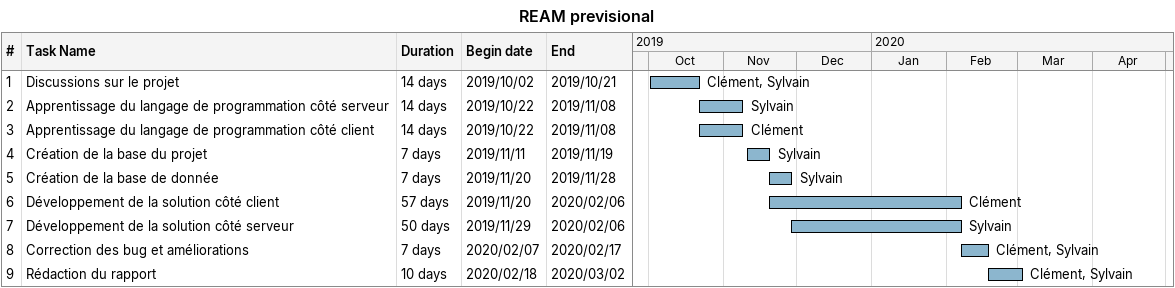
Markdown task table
REAM previsional

| ID | Task | Duration | Start | Finish | Resources |
|---|---|---|---|---|---|
| 1 | Discussions sur le projet | 14d | 2019-10-02 | 2019-10-21 | Clément, Sylvain |
| 2 | Apprentissage du langage de programmation côté serveur | 14d | 2019-10-22 | 2019-11-08 | Sylvain |
| 3 | Apprentissage du langage de programmation côté client | 14d | 2019-10-22 | 2019-11-08 | Clément |
| 4 | Création de la base du projet | 7d | 2019-11-11 | 2019-11-19 | Sylvain |
| 5 | Création de la base de donnée | 7d | 2019-11-20 | 2019-11-28 | Sylvain |
| 6 | Développement de la solution côté client | 57d | 2019-11-20 | 2020-02-06 | Clément |
| 7 | Développement de la solution côté serveur | 50d | 2019-11-29 | 2020-02-06 | Sylvain |
| 8 | Correction des bug et améliorations | 7d | 2020-02-07 | 2020-02-17 | Clément, Sylvain |
| 9 | Rédaction du rapport | 10d | 2020-02-18 | 2020-03-02 | Clément, Sylvain |
